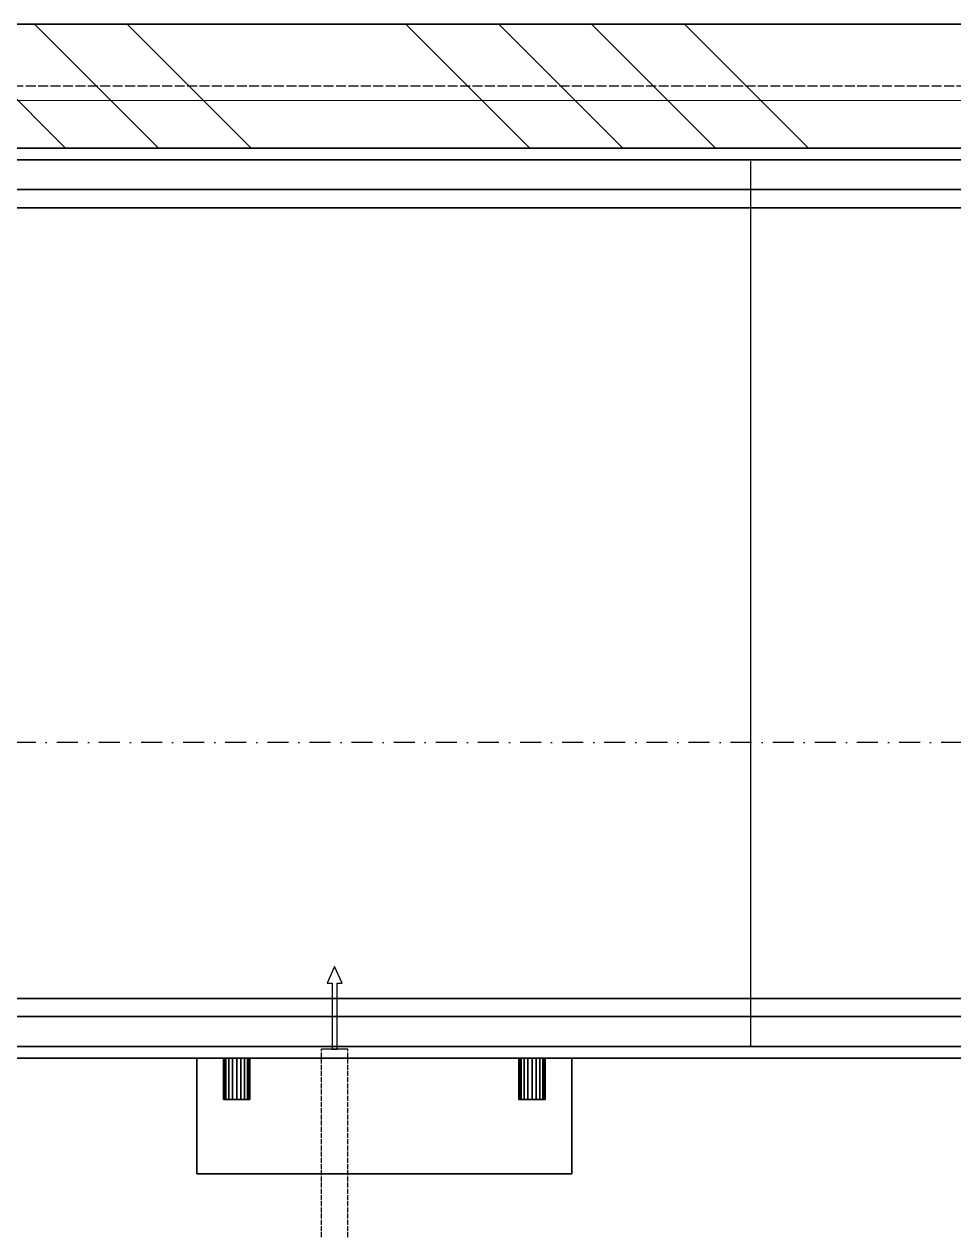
# Model space of a CAD drawing. Header units: millimetres. Extents: x 83708 to 840243643, y 645190 to 956201.
# Drawn here: x 352214 to 353338, y 855303 to 856762 of the extents above; entities that cross this region are included whole.
import ezdxf

# ---------------------------------------------------------------- set-up
doc = ezdxf.new("R2010")
doc.units = ezdxf.units.MM
for name, pattern in [('ACAD_ISO02W100', [15, 12, -3]), ('DASHDOTX2', [50.8, 25.4, -12.7, 0, -12.7]), ('UnderFloor', [7.5, 6, -1.5])]:
    doc.linetypes.add(name, pattern=pattern)
for name, color, linetype in [('!ESP_Teljed', 30, 'DASHDOTX2'), ('FLECAD1', 7, 'Continuous'), ('FLECAD2', 7, 'Continuous'), ('FLECAD3', 7, 'Continuous'), ('FLECAD4', 7, 'Continuous'), ('SEWER-PIPE-S1', 7, 'Continuous')]:
    doc.layers.add(name, color=color, linetype=linetype)
doc.layers.add('_INVENTO ALUSPLAAN', color=253, linetype='Continuous', lineweight=9)
doc.layers.add('TULETÕKKETSOON', color=1, linetype='ACAD_ISO02W100', lineweight=9)

# ---------------------------------------------------------------- blocks, each defined once
blk = doc.blocks.new('A$Cef77760f')
at = {"layer": '!ESP_Teljed'}
blk.add_lwpolyline([(1499.8, 5260), (-42299.7, 5260)], dxfattribs=at)
blk = doc.blocks.new('A$C98a65306')
at = {"lineweight": 0}
blk.add_blockref('A$Cef77760f', (40000, -10840), dxfattribs=at)
blk = doc.blocks.new('AC02935765_20221207113114_0')
at = {"layer": 'FLECAD1', "linetype": 'Continuous'}
for points in [[(2275, 140.0001, 150), (925, 140, 150), (924.9999, 1240, 150), (2275, 1240, 150)], [(2275, 1240, 150), (924.9999, 1240, 150), (924.9999, 1240, 1302), (2275, 1240, 1302)], [(2275, 140.0001, 1302), (2275, 1240, 1302), (924.9999, 1240, 1302), (925, 140, 1302)], [(2275, 1168), (924.9999, 1168), (924.9999, 1226), (2275, 1226)], [(2275, 1226), (924.9999, 1226), (924.9999, 1226, 150), (2275, 1226, 150)], [(2275, 1168, 150), (2275, 1226, 150), (924.9999, 1226, 150), (924.9999, 1168, 150)], [(2275, 1168), (2275, 1168, 150), (924.9999, 1168, 150), (924.9999, 1168)], [(2275, 154.0001), (925, 154), (925, 212), (2275, 212.0001)], [(2275, 212.0001), (925, 212), (925, 212, 150), (2275, 212.0001, 150)], [(2275, 154.0001, 150), (2275, 212.0001, 150), (925, 212, 150), (925, 154, 150)], [(2275, 154.0001), (2275, 154.0001, 150), (925, 154, 150), (925, 154)], [(2275, 140.0001, 150), (2275, 140.0001, 1302), (925, 140, 1302), (925, 140, 150)], [(1248.5, 0.00003, 329), (1248.5, 140, 329), (1701.5, 140.0001, 329), (1701.5, 0.00008, 329)], [(1248.5, 140, 329), (1248.5, 140, 1225.5), (1701.5, 140.0001, 1225.5), (1701.5, 140.0001, 329)], [(1248.5, 0.00003, 1225.5), (1701.5, 0.00008, 1225.5), (1701.5, 140.0001, 1225.5), (1248.5, 140, 1225.5)], [(1248.5, 0.00003, 329), (1248.5, 0.00003, 1225.5), (1248.5, 140, 1225.5), (1248.5, 140, 329)], [(1701.5, 0.00008, 329), (1701.5, 140.0001, 329), (1701.5, 140.0001, 1225.5), (1701.5, 0.00008, 1225.5)], [(1248.5, 0.00003, 329), (1701.5, 0.00008, 329), (1701.5, 0.00008, 1225.5), (1248.5, 0.00003, 1225.5)]]:
    blk.add_3dface(points, dxfattribs=at)
at = {"layer": 'FLECAD2', "linetype": 'Continuous'}
for points in [[(2275, 1240, 203), (924.9999, 1240, 203), (924.9999, 1240, 1249), (2275, 1240, 1249), (2275, 1240, 203)], [(2275, 190.0001, 150), (925, 190, 150), (924.9999, 1190, 150), (2275, 1190, 150), (2275, 190.0001, 150)], [(2275, 190.0001, 1302), (2275, 1190, 1302), (924.9999, 1190, 1302), (925, 190, 1302), (2275, 190.0001, 1302)], [(2275, 140.0001, 203), (2275, 140.0001, 1249), (925, 140, 1249), (925, 140, 203), (2275, 140.0001, 203)]]:
    blk.add_polyline3d(points, dxfattribs=at)
at = {"layer": 'FLECAD3', "linetype": 'Continuous'}
for p, q in [((2275, 1240, 673), (924.9999, 1240, 673)), ((2275, 1240, 779), (924.9999, 1240, 779)), ((1465, 1240, 1118.25), (1060, 1240, 726)), ((1060, 1240, 726), (1465, 1240, 333.75)), ((1735, 1240, 1118.25), (1465, 1240, 1118.25)), ((1465, 1240, 333.75), (1735, 1240, 333.75)), ((2140, 1240, 726), (1735, 1240, 1118.25)), ((1735, 1240, 333.75), (2140, 1240, 726)), ((2275, 140.0001, 673), (925, 140, 673)), ((2275, 140.0001, 779), (925, 140, 779)), ((1225, 140, 203), (925, 140, 203)), ((925, 140, 1249), (1225, 140, 1249)), ((1465, 140, 1118.25), (1060, 140, 726)), ((1060, 140, 726), (1465, 140, 333.75)), ((1225, 140, 1249), (1225, 140, 203)), ((1735, 140.0001, 1118.25), (1465, 140, 1118.25)), ((1465, 140, 333.75), (1735, 140.0001, 333.75)), ((1725, 140.0001, 203), (2275, 140.0001, 203)), ((2275, 140.0001, 1249), (1725, 140.0001, 1249)), ((1725, 140.0001, 1249), (1725, 140.0001, 203)), ((2140, 140.0001, 726), (1735, 140.0001, 1118.25)), ((1735, 140.0001, 333.75), (2140, 140.0001, 726)), ((1462.5, 0.00005, 739.75), (1487.5, 0.00005, 777.25)), ((1487.5, 0.00005, 777.25), (1462.5, 0.00005, 777.25)), ((1462.5, 0.00005, 777.25), (1487.5, 0.00005, 814.75)), ((1462.5, 0.00005, 739.75), (1463.948, 0.00005, 762.2034)), ((1462.5, 0.00005, 739.75), (1482.669, 0.00005, 749.7226))]:
    blk.add_line(p, q, dxfattribs=at)
for points in [[(1235, 1226, 75), (1234.965, 1226, 72.9389), (1234.555, 1226, 68.90771), (1233.755, 1226, 65.00391), (1232.585, 1226, 61.2477), (1231.066, 1226, 57.65924), (1229.217, 1226, 54.25877), (1225.906, 1226, 49.52486), (1220.475, 1226, 44.09406), (1215.741, 1226, 40.78271), (1212.341, 1226, 38.93413), (1208.752, 1226, 37.41487), (1204.996, 1226, 36.24514), (1201.092, 1226, 35.44512), (1197.061, 1226, 35.03502), (1195, 1226, 35), (1192.939, 1226, 35.03502), (1188.908, 1226, 35.44512), (1185.004, 1226, 36.24514), (1181.248, 1226, 37.41487), (1177.659, 1226, 38.93413), (1174.259, 1226, 40.78271), (1169.525, 1226, 44.09406), (1164.094, 1226, 49.52486), (1160.783, 1226, 54.25877), (1158.934, 1226, 57.65924), (1157.415, 1226, 61.2477), (1156.245, 1226, 65.00391), (1155.445, 1226, 68.90771), (1155.035, 1226, 72.9389), (1155, 1226, 75), (1155.035, 1226, 77.0611), (1155.445, 1226, 81.09229), (1156.245, 1226, 84.99609), (1157.415, 1226, 88.7523), (1158.934, 1226, 92.34076), (1160.783, 1226, 95.74123), (1164.094, 1226, 100.4751), (1169.525, 1226, 105.9059), (1174.259, 1226, 109.2173), (1177.659, 1226, 111.0659), (1181.248, 1226, 112.5851), (1185.004, 1226, 113.7549), (1188.908, 1226, 114.5549), (1192.939, 1226, 114.965), (1195, 1226, 115), (1197.061, 1226, 114.965), (1201.092, 1226, 114.5549), (1204.996, 1226, 113.7549), (1208.752, 1226, 112.5851), (1212.341, 1226, 111.0659), (1215.741, 1226, 109.2173), (1220.475, 1226, 105.9059), (1225.906, 1226, 100.4751), (1229.217, 1226, 95.74123), (1231.066, 1226, 92.34076), (1232.585, 1226, 88.7523), (1233.755, 1226, 84.99609), (1234.555, 1226, 81.09229), (1234.965, 1226, 77.0611), (1235, 1226, 75), (1235, 1226, 75)], [(1365, 1240, 491), (1478.137, 1240, 491), (1449.853, 1240, 519.2843), (1863.284, 1240, 932.7157), (1806.716, 1240, 989.2843), (1393.284, 1240, 575.8528), (1365, 1240, 604.1371), (1365, 1240, 491)], [(2045, 1226, 75), (2044.965, 1226, 72.9389), (2044.555, 1226, 68.90771), (2043.755, 1226, 65.00391), (2042.585, 1226, 61.2477), (2041.066, 1226, 57.65924), (2039.217, 1226, 54.25877), (2035.906, 1226, 49.52486), (2030.475, 1226, 44.09406), (2025.741, 1226, 40.78271), (2022.341, 1226, 38.93413), (2018.752, 1226, 37.41487), (2014.996, 1226, 36.24514), (2011.092, 1226, 35.44512), (2007.061, 1226, 35.03502), (2005, 1226, 35), (2002.939, 1226, 35.03502), (1998.908, 1226, 35.44512), (1995.004, 1226, 36.24514), (1991.248, 1226, 37.41487), (1987.659, 1226, 38.93413), (1984.259, 1226, 40.78271), (1979.525, 1226, 44.09406), (1974.094, 1226, 49.52486), (1970.783, 1226, 54.25877), (1968.934, 1226, 57.65924), (1967.415, 1226, 61.2477), (1966.245, 1226, 65.00391), (1965.445, 1226, 68.90771), (1965.035, 1226, 72.9389), (1965, 1226, 75), (1965.035, 1226, 77.0611), (1965.445, 1226, 81.09229), (1966.245, 1226, 84.99609), (1967.415, 1226, 88.7523), (1968.934, 1226, 92.34076), (1970.783, 1226, 95.74123), (1974.094, 1226, 100.4751), (1979.525, 1226, 105.9059), (1984.259, 1226, 109.2173), (1987.659, 1226, 111.0659), (1991.248, 1226, 112.5851), (1995.004, 1226, 113.7549), (1998.908, 1226, 114.5549), (2002.939, 1226, 114.965), (2005, 1226, 115), (2007.061, 1226, 114.965), (2011.092, 1226, 114.5549), (2014.996, 1226, 113.7549), (2018.752, 1226, 112.5851), (2022.341, 1226, 111.0659), (2025.741, 1226, 109.2173), (2030.475, 1226, 105.9059), (2035.906, 1226, 100.4751), (2039.217, 1226, 95.74123), (2041.066, 1226, 92.34076), (2042.585, 1226, 88.7523), (2043.755, 1226, 84.99609), (2044.555, 1226, 81.09229), (2044.965, 1226, 77.0611), (2045, 1226, 75), (2045, 1226, 75)], [(1235, 1168, 75), (1234.965, 1168, 72.9389), (1234.555, 1168, 68.90771), (1233.755, 1168, 65.00391), (1232.585, 1168, 61.2477), (1231.066, 1168, 57.65924), (1229.217, 1168, 54.25877), (1225.906, 1168, 49.52486), (1220.475, 1168, 44.09406), (1215.741, 1168, 40.78271), (1212.341, 1168, 38.93413), (1208.752, 1168, 37.41487), (1204.996, 1168, 36.24514), (1201.092, 1168, 35.44512), (1197.061, 1168, 35.03502), (1195, 1168, 35), (1192.939, 1168, 35.03502), (1188.908, 1168, 35.44512), (1185.004, 1168, 36.24514), (1181.248, 1168, 37.41487), (1177.659, 1168, 38.93413), (1174.259, 1168, 40.78271), (1169.525, 1168, 44.09406), (1164.094, 1168, 49.52486), (1160.783, 1168, 54.25877), (1158.934, 1168, 57.65924), (1157.415, 1168, 61.2477), (1156.245, 1168, 65.00391), (1155.445, 1168, 68.90771), (1155.035, 1168, 72.9389), (1155, 1168, 75), (1155.035, 1168, 77.0611), (1155.445, 1168, 81.09229), (1156.245, 1168, 84.99609), (1157.415, 1168, 88.7523), (1158.934, 1168, 92.34076), (1160.783, 1168, 95.74123), (1164.094, 1168, 100.4751), (1169.525, 1168, 105.9059), (1174.259, 1168, 109.2173), (1177.659, 1168, 111.0659), (1181.248, 1168, 112.5851), (1185.004, 1168, 113.7549), (1188.908, 1168, 114.5549), (1192.939, 1168, 114.965), (1195, 1168, 115), (1197.061, 1168, 114.965), (1201.092, 1168, 114.5549), (1204.996, 1168, 113.7549), (1208.752, 1168, 112.5851), (1212.341, 1168, 111.0659), (1215.741, 1168, 109.2173), (1220.475, 1168, 105.9059), (1225.906, 1168, 100.4751), (1229.217, 1168, 95.74123), (1231.066, 1168, 92.34076), (1232.585, 1168, 88.7523), (1233.755, 1168, 84.99609), (1234.555, 1168, 81.09229), (1234.965, 1168, 77.0611), (1235, 1168, 75), (1235, 1168, 75)], [(2045, 1168, 75), (2044.965, 1168, 72.9389), (2044.555, 1168, 68.90771), (2043.755, 1168, 65.00391), (2042.585, 1168, 61.2477), (2041.066, 1168, 57.65924), (2039.217, 1168, 54.25877), (2035.906, 1168, 49.52486), (2030.475, 1168, 44.09406), (2025.741, 1168, 40.78271), (2022.341, 1168, 38.93413), (2018.752, 1168, 37.41487), (2014.996, 1168, 36.24514), (2011.092, 1168, 35.44512), (2007.061, 1168, 35.03502), (2005, 1168, 35), (2002.939, 1168, 35.03502), (1998.908, 1168, 35.44512), (1995.004, 1168, 36.24514), (1991.248, 1168, 37.41487), (1987.659, 1168, 38.93413), (1984.259, 1168, 40.78271), (1979.525, 1168, 44.09406), (1974.094, 1168, 49.52486), (1970.783, 1168, 54.25877), (1968.934, 1168, 57.65924), (1967.415, 1168, 61.2477), (1966.245, 1168, 65.00391), (1965.445, 1168, 68.90771), (1965.035, 1168, 72.9389), (1965, 1168, 75), (1965.035, 1168, 77.0611), (1965.445, 1168, 81.09229), (1966.245, 1168, 84.99609), (1967.415, 1168, 88.7523), (1968.934, 1168, 92.34076), (1970.783, 1168, 95.74123), (1974.094, 1168, 100.4751), (1979.525, 1168, 105.9059), (1984.259, 1168, 109.2173), (1987.659, 1168, 111.0659), (1991.248, 1168, 112.5851), (1995.004, 1168, 113.7549), (1998.908, 1168, 114.5549), (2002.939, 1168, 114.965), (2005, 1168, 115), (2007.061, 1168, 114.965), (2011.092, 1168, 114.5549), (2014.996, 1168, 113.7549), (2018.752, 1168, 112.5851), (2022.341, 1168, 111.0659), (2025.741, 1168, 109.2173), (2030.475, 1168, 105.9059), (2035.906, 1168, 100.4751), (2039.217, 1168, 95.74123), (2041.066, 1168, 92.34076), (2042.585, 1168, 88.7523), (2043.755, 1168, 84.99609), (2044.555, 1168, 81.09229), (2044.965, 1168, 77.0611), (2045, 1168, 75), (2045, 1168, 75)], [(1235, 212, 75), (1234.965, 212, 72.9389), (1234.555, 212, 68.90771), (1233.755, 212, 65.00391), (1232.585, 212, 61.2477), (1231.066, 212, 57.65924), (1229.217, 212, 54.25877), (1225.906, 212, 49.52486), (1220.475, 212, 44.09406), (1215.741, 212, 40.78271), (1212.341, 212, 38.93413), (1208.752, 212, 37.41487), (1204.996, 212, 36.24514), (1201.092, 212, 35.44512), (1197.061, 212, 35.03502), (1195, 212, 35), (1192.939, 212, 35.03502), (1188.908, 212, 35.44512), (1185.004, 212, 36.24514), (1181.248, 212, 37.41487), (1177.659, 212, 38.93413), (1174.259, 212, 40.78271), (1169.525, 212, 44.09406), (1164.094, 212, 49.52486), (1160.783, 212, 54.25877), (1158.934, 212, 57.65924), (1157.415, 212, 61.2477), (1156.245, 212, 65.00391), (1155.445, 212, 68.90771), (1155.035, 212, 72.9389), (1155, 212, 75), (1155.035, 212, 77.0611), (1155.445, 212, 81.09229), (1156.245, 212, 84.99609), (1157.415, 212, 88.7523), (1158.934, 212, 92.34076), (1160.783, 212, 95.74123), (1164.094, 212, 100.4751), (1169.525, 212, 105.9059), (1174.259, 212, 109.2173), (1177.659, 212, 111.0659), (1181.248, 212, 112.5851), (1185.004, 212, 113.7549), (1188.908, 212, 114.5549), (1192.939, 212, 114.965), (1195, 212, 115), (1197.061, 212, 114.965), (1201.092, 212, 114.5549), (1204.996, 212, 113.7549), (1208.752, 212, 112.5851), (1212.341, 212, 111.0659), (1215.741, 212, 109.2173), (1220.475, 212, 105.9059), (1225.906, 212, 100.4751), (1229.217, 212, 95.74123), (1231.066, 212, 92.34076), (1232.585, 212, 88.7523), (1233.755, 212, 84.99609), (1234.555, 212, 81.09229), (1234.965, 212, 77.0611), (1235, 212, 75), (1235, 212, 75)], [(2045, 212.0001, 75), (2044.965, 212.0001, 72.9389), (2044.555, 212.0001, 68.90771), (2043.755, 212.0001, 65.00391), (2042.585, 212.0001, 61.2477), (2041.066, 212.0001, 57.65924), (2039.217, 212.0001, 54.25877), (2035.906, 212.0001, 49.52486), (2030.475, 212.0001, 44.09406), (2025.741, 212.0001, 40.78271), (2022.341, 212.0001, 38.93413), (2018.752, 212.0001, 37.41487), (2014.996, 212.0001, 36.24514), (2011.092, 212.0001, 35.44512), (2007.061, 212.0001, 35.03502), (2005, 212.0001, 35), (2002.939, 212.0001, 35.03502), (1998.908, 212.0001, 35.44512), (1995.004, 212.0001, 36.24514), (1991.248, 212.0001, 37.41487), (1987.659, 212.0001, 38.93413), (1984.259, 212.0001, 40.78271), (1979.525, 212.0001, 44.09406), (1974.094, 212.0001, 49.52486), (1970.783, 212.0001, 54.25877), (1968.934, 212.0001, 57.65924), (1967.415, 212.0001, 61.2477), (1966.245, 212.0001, 65.00391), (1965.445, 212.0001, 68.90771), (1965.035, 212.0001, 72.9389), (1965, 212.0001, 75), (1965.035, 212.0001, 77.0611), (1965.445, 212.0001, 81.09229), (1966.245, 212.0001, 84.99609), (1967.415, 212.0001, 88.7523), (1968.934, 212.0001, 92.34076), (1970.783, 212.0001, 95.74123), (1974.094, 212.0001, 100.4751), (1979.525, 212.0001, 105.9059), (1984.259, 212.0001, 109.2173), (1987.659, 212.0001, 111.0659), (1991.248, 212.0001, 112.5851), (1995.004, 212.0001, 113.7549), (1998.908, 212.0001, 114.5549), (2002.939, 212.0001, 114.965), (2005, 212.0001, 115), (2007.061, 212.0001, 114.965), (2011.092, 212.0001, 114.5549), (2014.996, 212.0001, 113.7549), (2018.752, 212.0001, 112.5851), (2022.341, 212.0001, 111.0659), (2025.741, 212.0001, 109.2173), (2030.475, 212.0001, 105.9059), (2035.906, 212.0001, 100.4751), (2039.217, 212.0001, 95.74123), (2041.066, 212.0001, 92.34076), (2042.585, 212.0001, 88.7523), (2043.755, 212.0001, 84.99609), (2044.555, 212.0001, 81.09229), (2044.965, 212.0001, 77.0611), (2045, 212.0001, 75), (2045, 212.0001, 75)], [(1235, 154, 75), (1234.965, 154, 72.9389), (1234.555, 154, 68.90771), (1233.755, 154, 65.00391), (1232.585, 154, 61.2477), (1231.066, 154, 57.65924), (1229.217, 154, 54.25877), (1225.906, 154, 49.52486), (1220.475, 154, 44.09406), (1215.741, 154, 40.78271), (1212.341, 154, 38.93413), (1208.752, 154, 37.41487), (1204.996, 154, 36.24514), (1201.092, 154, 35.44512), (1197.061, 154, 35.03502), (1195, 154, 35), (1192.939, 154, 35.03502), (1188.908, 154, 35.44512), (1185.004, 154, 36.24514), (1181.248, 154, 37.41487), (1177.659, 154, 38.93413), (1174.259, 154, 40.78271), (1169.525, 154, 44.09406), (1164.094, 154, 49.52486), (1160.783, 154, 54.25877), (1158.934, 154, 57.65924), (1157.415, 154, 61.2477), (1156.245, 154, 65.00391), (1155.445, 154, 68.90771), (1155.035, 154, 72.9389), (1155, 154, 75), (1155.035, 154, 77.0611), (1155.445, 154, 81.09229), (1156.245, 154, 84.99609), (1157.415, 154, 88.7523), (1158.934, 154, 92.34076), (1160.783, 154, 95.74123), (1164.094, 154, 100.4751), (1169.525, 154, 105.9059), (1174.259, 154, 109.2173), (1177.659, 154, 111.0659), (1181.248, 154, 112.5851), (1185.004, 154, 113.7549), (1188.908, 154, 114.5549), (1192.939, 154, 114.965), (1195, 154, 115), (1197.061, 154, 114.965), (1201.092, 154, 114.5549), (1204.996, 154, 113.7549), (1208.752, 154, 112.5851), (1212.341, 154, 111.0659), (1215.741, 154, 109.2173), (1220.475, 154, 105.9059), (1225.906, 154, 100.4751), (1229.217, 154, 95.74123), (1231.066, 154, 92.34076), (1232.585, 154, 88.7523), (1233.755, 154, 84.99609), (1234.555, 154, 81.09229), (1234.965, 154, 77.0611), (1235, 154, 75), (1235, 154, 75)], [(2045, 154.0001, 75), (2044.965, 154.0001, 72.9389), (2044.555, 154.0001, 68.90771), (2043.755, 154.0001, 65.00391), (2042.585, 154.0001, 61.2477), (2041.066, 154.0001, 57.65924), (2039.217, 154.0001, 54.25877), (2035.906, 154.0001, 49.52486), (2030.475, 154.0001, 44.09406), (2025.741, 154.0001, 40.78271), (2022.341, 154.0001, 38.93413), (2018.752, 154.0001, 37.41487), (2014.996, 154.0001, 36.24514), (2011.092, 154.0001, 35.44512), (2007.061, 154.0001, 35.03502), (2005, 154.0001, 35), (2002.939, 154.0001, 35.03502), (1998.908, 154.0001, 35.44512), (1995.004, 154.0001, 36.24514), (1991.248, 154.0001, 37.41487), (1987.659, 154.0001, 38.93413), (1984.259, 154.0001, 40.78271), (1979.525, 154.0001, 44.09406), (1974.094, 154.0001, 49.52486), (1970.783, 154.0001, 54.25877), (1968.934, 154.0001, 57.65924), (1967.415, 154.0001, 61.2477), (1966.245, 154.0001, 65.00391), (1965.445, 154.0001, 68.90771), (1965.035, 154.0001, 72.9389), (1965, 154.0001, 75), (1965.035, 154.0001, 77.0611), (1965.445, 154.0001, 81.09229), (1966.245, 154.0001, 84.99609), (1967.415, 154.0001, 88.7523), (1968.934, 154.0001, 92.34076), (1970.783, 154.0001, 95.74123), (1974.094, 154.0001, 100.4751), (1979.525, 154.0001, 105.9059), (1984.259, 154.0001, 109.2173), (1987.659, 154.0001, 111.0659), (1991.248, 154.0001, 112.5851), (1995.004, 154.0001, 113.7549), (1998.908, 154.0001, 114.5549), (2002.939, 154.0001, 114.965), (2005, 154.0001, 115), (2007.061, 154.0001, 114.965), (2011.092, 154.0001, 114.5549), (2014.996, 154.0001, 113.7549), (2018.752, 154.0001, 112.5851), (2022.341, 154.0001, 111.0659), (2025.741, 154.0001, 109.2173), (2030.475, 154.0001, 105.9059), (2035.906, 154.0001, 100.4751), (2039.217, 154.0001, 95.74123), (2041.066, 154.0001, 92.34076), (2042.585, 154.0001, 88.7523), (2043.755, 154.0001, 84.99609), (2044.555, 154.0001, 81.09229), (2044.965, 154.0001, 77.0611), (2045, 154.0001, 75), (2045, 154.0001, 75)], [(1183, 140, 1136.311), (1184.276, 140, 1137.178), (1186.434, 140, 1139.247), (1188.104, 140, 1141.646), (1189.266, 140, 1144.291), (1189.903, 140, 1147.099), (1189.994, 140, 1149.986), (1189.521, 140, 1152.871), (1188.466, 140, 1155.668), (1187.689, 140, 1157), (1186.822, 140, 1158.276), (1184.753, 140, 1160.434), (1182.354, 140, 1162.104), (1179.709, 140, 1163.266), (1176.901, 140, 1163.903), (1174.014, 140, 1163.994), (1171.129, 140, 1163.521), (1168.332, 140, 1162.466), (1167, 140, 1161.689), (1165.724, 140, 1160.822), (1163.566, 140, 1158.753), (1161.896, 140, 1156.354), (1160.734, 140, 1153.709), (1160.097, 140, 1150.901), (1160.006, 140, 1148.014), (1160.479, 140, 1145.129), (1161.534, 140, 1142.332), (1162.311, 140, 1141), (1163.258, 140, 1139.617), (1165.617, 140, 1137.258), (1167, 140, 1136.311), (1167, 140, 1079), (1183, 140, 1079), (1183, 140, 1136.311)], [(1183, 140, 290.3114), (1184.276, 140, 291.1777), (1186.434, 140, 293.2471), (1188.104, 140, 295.6459), (1189.266, 140, 298.2908), (1189.903, 140, 301.0988), (1189.994, 140, 303.9865), (1189.521, 140, 306.8708), (1188.466, 140, 309.6685), (1187.689, 140, 311), (1186.822, 140, 312.2756), (1184.753, 140, 314.4339), (1182.354, 140, 316.1037), (1179.709, 140, 317.2662), (1176.901, 140, 317.9026), (1174.014, 140, 317.9939), (1171.129, 140, 317.5214), (1168.332, 140, 316.4661), (1167, 140, 315.6886), (1165.724, 140, 314.8223), (1163.566, 140, 312.7529), (1161.896, 140, 310.3541), (1160.734, 140, 307.7092), (1160.097, 140, 304.9012), (1160.006, 140, 302.0135), (1160.479, 140, 299.1293), (1161.534, 140, 296.3315), (1162.311, 140, 295), (1163.258, 140, 293.6166), (1165.617, 140, 291.2576), (1167, 140, 290.3114), (1167, 140, 233), (1183, 140, 233), (1183, 140, 290.3114)], [(1315.5, 140, 251), (1315.433, 140, 249.0497), (1314.673, 140, 245.341), (1313.23, 140, 241.932), (1311.18, 140, 238.8993), (1308.601, 140, 236.3197), (1305.568, 140, 234.2698), (1302.159, 140, 232.8266), (1298.45, 140, 232.0665), (1296.5, 140, 232), (1294.55, 140, 232.0665), (1290.841, 140, 232.8266), (1287.432, 140, 234.2698), (1284.399, 140, 236.3197), (1281.82, 140, 238.8993), (1279.77, 140, 241.932), (1278.327, 140, 245.341), (1277.567, 140, 249.0497), (1277.5, 140, 251), (1277.567, 140, 252.9503), (1278.327, 140, 256.659), (1279.77, 140, 260.068), (1281.82, 140, 263.1007), (1284.399, 140, 265.6803), (1287.432, 140, 267.7302), (1290.841, 140, 269.1735), (1294.55, 140, 269.9335), (1296.5, 140, 270), (1298.45, 140, 269.9335), (1302.159, 140, 269.1735), (1305.568, 140, 267.7302), (1308.601, 140, 265.6803), (1311.18, 140, 263.1007), (1313.23, 140, 260.068), (1314.673, 140, 256.659), (1315.433, 140, 252.9503), (1315.5, 140, 251), (1315.5, 140, 251)], [(1365, 140, 491), (1478.137, 140, 491), (1449.853, 140, 519.2843), (1863.284, 140.0001, 932.7157), (1806.716, 140.0001, 989.2843), (1393.284, 140, 575.8528), (1365, 140, 604.1371), (1365, 140, 491)], [(1672.5, 140.0001, 251), (1672.433, 140.0001, 249.0497), (1671.673, 140.0001, 245.341), (1670.23, 140.0001, 241.932), (1668.18, 140.0001, 238.8993), (1665.601, 140.0001, 236.3197), (1662.568, 140.0001, 234.2698), (1659.159, 140.0001, 232.8266), (1655.45, 140.0001, 232.0665), (1653.5, 140.0001, 232), (1651.55, 140.0001, 232.0665), (1647.841, 140.0001, 232.8266), (1644.432, 140.0001, 234.2698), (1641.399, 140.0001, 236.3197), (1638.82, 140.0001, 238.8993), (1636.77, 140.0001, 241.932), (1635.327, 140.0001, 245.341), (1634.567, 140.0001, 249.0497), (1634.5, 140.0001, 251), (1634.567, 140.0001, 252.9503), (1635.327, 140.0001, 256.659), (1636.77, 140.0001, 260.068), (1638.82, 140.0001, 263.1007), (1641.399, 140.0001, 265.6803), (1644.432, 140.0001, 267.7302), (1647.841, 140.0001, 269.1735), (1651.55, 140.0001, 269.9335), (1653.5, 140.0001, 270), (1655.45, 140.0001, 269.9335), (1659.159, 140.0001, 269.1735), (1662.568, 140.0001, 267.7302), (1665.601, 140.0001, 265.6803), (1668.18, 140.0001, 263.1007), (1670.23, 140.0001, 260.068), (1671.673, 140.0001, 256.659), (1672.433, 140.0001, 252.9503), (1672.5, 140.0001, 251), (1672.5, 140.0001, 251)], [(1783, 140.0001, 1136.311), (1784.276, 140.0001, 1137.178), (1786.434, 140.0001, 1139.247), (1788.104, 140.0001, 1141.646), (1789.266, 140.0001, 1144.291), (1789.903, 140.0001, 1147.099), (1789.994, 140.0001, 1149.986), (1789.521, 140.0001, 1152.871), (1788.466, 140.0001, 1155.668), (1787.689, 140.0001, 1157), (1786.822, 140.0001, 1158.276), (1784.753, 140.0001, 1160.434), (1782.354, 140.0001, 1162.104), (1779.709, 140.0001, 1163.266), (1776.901, 140.0001, 1163.903), (1774.014, 140.0001, 1163.994), (1771.129, 140.0001, 1163.521), (1768.332, 140.0001, 1162.466), (1767, 140.0001, 1161.689), (1765.724, 140.0001, 1160.822), (1763.566, 140.0001, 1158.753), (1761.896, 140.0001, 1156.354), (1760.734, 140.0001, 1153.709), (1760.097, 140.0001, 1150.901), (1760.006, 140.0001, 1148.014), (1760.479, 140.0001, 1145.129), (1761.534, 140.0001, 1142.332), (1762.311, 140.0001, 1141), (1763.258, 140.0001, 1139.617), (1765.617, 140.0001, 1137.258), (1767, 140.0001, 1136.311), (1767, 140.0001, 1079), (1783, 140.0001, 1079), (1783, 140.0001, 1136.311)], [(1783, 140.0001, 290.3114), (1784.276, 140.0001, 291.1777), (1786.434, 140.0001, 293.2471), (1788.104, 140.0001, 295.6459), (1789.266, 140.0001, 298.2908), (1789.903, 140.0001, 301.0988), (1789.994, 140.0001, 303.9865), (1789.521, 140.0001, 306.8708), (1788.466, 140.0001, 309.6685), (1787.689, 140.0001, 311), (1786.822, 140.0001, 312.2756), (1784.753, 140.0001, 314.4339), (1782.354, 140.0001, 316.1037), (1779.709, 140.0001, 317.2662), (1776.901, 140.0001, 317.9026), (1774.014, 140.0001, 317.9939), (1771.129, 140.0001, 317.5214), (1768.332, 140.0001, 316.4661), (1767, 140.0001, 315.6886), (1765.724, 140.0001, 314.8223), (1763.566, 140.0001, 312.7529), (1761.896, 140.0001, 310.3541), (1760.734, 140.0001, 307.7092), (1760.097, 140.0001, 304.9012), (1760.006, 140.0001, 302.0135), (1760.479, 140.0001, 299.1293), (1761.534, 140.0001, 296.3315), (1762.311, 140.0001, 295), (1763.258, 140.0001, 293.6166), (1765.617, 140.0001, 291.2576), (1767, 140.0001, 290.3114), (1767, 140.0001, 233), (1783, 140.0001, 233), (1783, 140.0001, 290.3114)]]:
    blk.add_polyline3d(points, dxfattribs=at)
at = {"layer": 'FLECAD4', "linetype": 'Continuous'}
for points in [[(1281.283, 90.00004, 255.9443), (1281.283, 140, 255.9443), (1280.5, 140, 251), (1280.5, 90.00004, 251)], [(1280.5, 90.00004, 251), (1280.5, 140, 251), (1281.283, 140, 246.0557), (1281.283, 90.00004, 246.0557)], [(1283.556, 90.00004, 260.4046), (1283.556, 140, 260.4046), (1281.283, 140, 255.9443), (1281.283, 90.00004, 255.9443)], [(1281.283, 90.00004, 246.0557), (1281.283, 140, 246.0557), (1283.556, 140, 241.5954), (1283.556, 90.00004, 241.5954)], [(1287.095, 90.00004, 263.9443), (1287.095, 140, 263.9443), (1283.556, 140, 260.4046), (1283.556, 90.00004, 260.4046)], [(1283.556, 90.00004, 241.5954), (1283.556, 140, 241.5954), (1287.095, 140, 238.0557), (1287.095, 90.00004, 238.0557)], [(1291.556, 90.00004, 266.2169), (1291.556, 140, 266.2169), (1287.095, 140, 263.9443), (1287.095, 90.00004, 263.9443)], [(1287.095, 90.00004, 238.0557), (1287.095, 140, 238.0557), (1291.556, 140, 235.7831), (1291.556, 90.00004, 235.7831)], [(1296.5, 90.00004, 267), (1296.5, 140, 267), (1291.556, 140, 266.2169), (1291.556, 90.00004, 266.2169)], [(1291.556, 90.00004, 235.7831), (1291.556, 140, 235.7831), (1296.5, 140, 235), (1296.5, 90.00004, 235)], [(1301.444, 90.00004, 266.2169), (1301.444, 140, 266.2169), (1296.5, 140, 267), (1296.5, 90.00004, 267)], [(1296.5, 90.00004, 235), (1296.5, 140, 235), (1301.444, 140, 235.7831), (1301.444, 90.00004, 235.7831)], [(1305.905, 90.00004, 263.9443), (1305.905, 140, 263.9443), (1301.444, 140, 266.2169), (1301.444, 90.00004, 266.2169)], [(1301.444, 90.00004, 235.7831), (1301.444, 140, 235.7831), (1305.905, 140, 238.0557), (1305.905, 90.00004, 238.0557)], [(1309.444, 90.00004, 260.4046), (1309.444, 140, 260.4046), (1305.905, 140, 263.9443), (1305.905, 90.00004, 263.9443)], [(1305.905, 90.00004, 238.0557), (1305.905, 140, 238.0557), (1309.444, 140, 241.5954), (1309.444, 90.00004, 241.5954)], [(1311.717, 90.00004, 255.9443), (1311.717, 140, 255.9443), (1309.444, 140, 260.4046), (1309.444, 90.00004, 260.4046)], [(1309.444, 90.00004, 241.5954), (1309.444, 140, 241.5954), (1311.717, 140, 246.0557), (1311.717, 90.00004, 246.0557)], [(1312.5, 90.00004, 251), (1312.5, 140, 251), (1311.717, 140, 255.9443), (1311.717, 90.00004, 255.9443)], [(1311.717, 90.00004, 246.0557), (1311.717, 140, 246.0557), (1312.5, 140, 251), (1312.5, 90.00004, 251)], [(1638.283, 90.00007, 255.9443), (1638.283, 140.0001, 255.9443), (1637.5, 140.0001, 251), (1637.5, 90.00007, 251)], [(1637.5, 90.00007, 251), (1637.5, 140.0001, 251), (1638.283, 140.0001, 246.0557), (1638.283, 90.00007, 246.0557)], [(1640.556, 90.00007, 260.4046), (1640.556, 140.0001, 260.4046), (1638.283, 140.0001, 255.9443), (1638.283, 90.00007, 255.9443)], [(1638.283, 90.00007, 246.0557), (1638.283, 140.0001, 246.0557), (1640.556, 140.0001, 241.5954), (1640.556, 90.00007, 241.5954)], [(1644.095, 90.00007, 263.9443), (1644.095, 140.0001, 263.9443), (1640.556, 140.0001, 260.4046), (1640.556, 90.00007, 260.4046)], [(1640.556, 90.00007, 241.5954), (1640.556, 140.0001, 241.5954), (1644.095, 140.0001, 238.0557), (1644.095, 90.00007, 238.0557)], [(1648.556, 90.00007, 266.2169), (1648.556, 140.0001, 266.2169), (1644.095, 140.0001, 263.9443), (1644.095, 90.00007, 263.9443)], [(1644.095, 90.00007, 238.0557), (1644.095, 140.0001, 238.0557), (1648.556, 140.0001, 235.7831), (1648.556, 90.00007, 235.7831)], [(1653.5, 90.00007, 267), (1653.5, 140.0001, 267), (1648.556, 140.0001, 266.2169), (1648.556, 90.00007, 266.2169)], [(1648.556, 90.00007, 235.7831), (1648.556, 140.0001, 235.7831), (1653.5, 140.0001, 235), (1653.5, 90.00007, 235)], [(1658.444, 90.00007, 266.2169), (1658.444, 140.0001, 266.2169), (1653.5, 140.0001, 267), (1653.5, 90.00007, 267)], [(1653.5, 90.00007, 235), (1653.5, 140.0001, 235), (1658.444, 140.0001, 235.7831), (1658.444, 90.00007, 235.7831)], [(1662.905, 90.00007, 263.9443), (1662.905, 140.0001, 263.9443), (1658.444, 140.0001, 266.2169), (1658.444, 90.00007, 266.2169)], [(1658.444, 90.00007, 235.7831), (1658.444, 140.0001, 235.7831), (1662.905, 140.0001, 238.0557), (1662.905, 90.00007, 238.0557)], [(1666.444, 90.00007, 260.4046), (1666.444, 140.0001, 260.4046), (1662.905, 140.0001, 263.9443), (1662.905, 90.00007, 263.9443)], [(1662.905, 90.00007, 238.0557), (1662.905, 140.0001, 238.0557), (1666.444, 140.0001, 241.5954), (1666.444, 90.00007, 241.5954)], [(1668.717, 90.00007, 255.9443), (1668.717, 140.0001, 255.9443), (1666.444, 140.0001, 260.4046), (1666.444, 90.00007, 260.4046)], [(1666.444, 90.00007, 241.5954), (1666.444, 140.0001, 241.5954), (1668.717, 140.0001, 246.0557), (1668.717, 90.00007, 246.0557)], [(1669.5, 90.00007, 251), (1669.5, 140.0001, 251), (1668.717, 140.0001, 255.9443), (1668.717, 90.00007, 255.9443)], [(1668.717, 90.00007, 246.0557), (1668.717, 140.0001, 246.0557), (1669.5, 140.0001, 251), (1669.5, 90.00007, 251)]]:
    blk.add_3dface(points, dxfattribs=at)
for points, invisible_edges in [([(1312.5, 90.00004, 251), (1281.283, 90.00003, 255.9443), (1280.5, 90.00003, 251)], 13), ([(1312.5, 90.00004, 251), (1280.5, 90.00003, 251), (1281.283, 90.00003, 246.0557)], 13), ([(1312.5, 90.00004, 251), (1283.556, 90.00003, 260.4046), (1281.283, 90.00003, 255.9443)], 13), ([(1312.5, 90.00004, 251), (1281.283, 90.00003, 246.0557), (1283.556, 90.00003, 241.5954)], 13), ([(1312.5, 90.00004, 251), (1287.095, 90.00003, 263.9443), (1283.556, 90.00003, 260.4046)], 13), ([(1312.5, 90.00004, 251), (1283.556, 90.00003, 241.5954), (1287.095, 90.00003, 238.0557)], 13), ([(1312.5, 90.00004, 251), (1291.556, 90.00003, 266.2169), (1287.095, 90.00003, 263.9443)], 13), ([(1312.5, 90.00004, 251), (1287.095, 90.00003, 238.0557), (1291.556, 90.00003, 235.7831)], 13), ([(1312.5, 90.00004, 251), (1296.5, 90.00004, 267), (1291.556, 90.00003, 266.2169)], 13), ([(1312.5, 90.00004, 251), (1291.556, 90.00003, 235.7831), (1296.5, 90.00004, 235)], 13), ([(1312.5, 90.00004, 251), (1301.444, 90.00004, 266.2169), (1296.5, 90.00004, 267)], 13), ([(1312.5, 90.00004, 251), (1296.5, 90.00004, 235), (1301.444, 90.00004, 235.7831)], 13), ([(1312.5, 90.00004, 251), (1305.905, 90.00004, 263.9443), (1301.444, 90.00004, 266.2169)], 13), ([(1312.5, 90.00004, 251), (1301.444, 90.00004, 235.7831), (1305.905, 90.00004, 238.0557)], 13), ([(1312.5, 90.00004, 251), (1309.444, 90.00004, 260.4046), (1305.905, 90.00004, 263.9443)], 13), ([(1312.5, 90.00004, 251), (1305.905, 90.00004, 238.0557), (1309.444, 90.00004, 241.5954)], 13), ([(1312.5, 90.00004, 251), (1311.717, 90.00004, 255.9443), (1309.444, 90.00004, 260.4046)], 12), ([(1312.5, 90.00004, 251), (1309.444, 90.00004, 241.5954), (1311.717, 90.00004, 246.0557)], 9), ([(1669.5, 90.00007, 251), (1638.283, 90.00006, 255.9443), (1637.5, 90.00006, 251)], 13), ([(1669.5, 90.00007, 251), (1637.5, 90.00006, 251), (1638.283, 90.00006, 246.0557)], 13), ([(1669.5, 90.00007, 251), (1640.556, 90.00006, 260.4046), (1638.283, 90.00006, 255.9443)], 13), ([(1669.5, 90.00007, 251), (1638.283, 90.00006, 246.0557), (1640.556, 90.00006, 241.5954)], 13), ([(1669.5, 90.00007, 251), (1644.095, 90.00007, 263.9443), (1640.556, 90.00006, 260.4046)], 13), ([(1669.5, 90.00007, 251), (1640.556, 90.00006, 241.5954), (1644.095, 90.00007, 238.0557)], 13), ([(1669.5, 90.00007, 251), (1648.556, 90.00007, 266.2169), (1644.095, 90.00007, 263.9443)], 13), ([(1669.5, 90.00007, 251), (1644.095, 90.00007, 238.0557), (1648.556, 90.00007, 235.7831)], 13), ([(1669.5, 90.00007, 251), (1653.5, 90.00007, 267), (1648.556, 90.00007, 266.2169)], 13), ([(1669.5, 90.00007, 251), (1648.556, 90.00007, 235.7831), (1653.5, 90.00007, 235)], 13), ([(1669.5, 90.00007, 251), (1658.444, 90.00007, 266.2169), (1653.5, 90.00007, 267)], 13), ([(1669.5, 90.00007, 251), (1653.5, 90.00007, 235), (1658.444, 90.00007, 235.7831)], 13), ([(1669.5, 90.00007, 251), (1662.905, 90.00007, 263.9443), (1658.444, 90.00007, 266.2169)], 13), ([(1669.5, 90.00007, 251), (1658.444, 90.00007, 235.7831), (1662.905, 90.00007, 238.0557)], 13), ([(1669.5, 90.00007, 251), (1666.444, 90.00007, 260.4046), (1662.905, 90.00007, 263.9443)], 13), ([(1669.5, 90.00007, 251), (1662.905, 90.00007, 238.0557), (1666.444, 90.00007, 241.5954)], 13), ([(1669.5, 90.00007, 251), (1668.717, 90.00007, 255.9443), (1666.444, 90.00007, 260.4046)], 12), ([(1669.5, 90.00007, 251), (1666.444, 90.00007, 241.5954), (1668.717, 90.00007, 246.0557)], 9)]:
    blk.add_3dface(points, dxfattribs=dict(at, invisible_edges=invisible_edges))
blk = doc.blocks.new('A$Ce418d85a')
blk.add_blockref('AC02935765_20221207113114_0', (-1, -324.9999))
blk = doc.blocks.new('*U750')
at = {"layer": 'SEWER-PIPE-S1', "color": 14, "linetype": 'Continuous', "lineweight": -3}
for p, q in [((95905.8, 284149.2, -150), (95896.8, 284129.2, -150)), ((95914.8, 284129.2, -150), (95905.8, 284149.2, -150)), ((95896.8, 284129.2, -150), (95902.8, 284129.2, -150)), ((95902.8, 284129.2, -150), (95902.8, 284049.2, -150)), ((95908.8, 284049.2, -150), (95908.8, 284129.2, -150)), ((95908.8, 284129.2, -150), (95914.8, 284129.2, -150)), ((95921.8, 284049.2, -150), (95889.8, 284049.2, -150)), ((95902.8, 284049.2, -150), (95908.8, 284049.2, -150))]:
    blk.add_line(p, q, dxfattribs=at)
blk = doc.blocks.new('*U784')
at = {"layer": 'SEWER-PIPE-S1', "color": 14, "linetype": 'UnderFloor', "lineweight": -3}
for p, q in [((95889.8, 279756.9, -150), (95889.8, 284049.2, -150)), ((95921.8, 279756.9, -150), (95921.8, 284049.2, -150))]:
    blk.add_line(p, q, dxfattribs=at)
blk = doc.blocks.new('A$Ce6bbaba1')
blk.add_lwpolyline([(-3591.2, -5947.5), (-3591.2, -4877)])
at = {"layer": '_INVENTO ALUSPLAAN'}
blk.add_lwpolyline([(-5595.5, -4803.9), (-2535.5, -4803.9), (-2535.5, -7023.9), (-5595.5, -7023.9)], close=True, dxfattribs=at)
blk.add_blockref('A$Ce418d85a', (-5508.1, -5776.4, 700))
at = {"layer": 'SEWER-PIPE-S1'}
for name in ['*U750', '*U784']:
    blk.add_blockref(name, (-100000, -290000), dxfattribs=at)
blk = doc.blocks.new('A$C2e20b658')
h = blk.add_hatch()
h.set_pattern_fill('ANSI34', color=6, scale=25, angle=90)
h.set_pattern_definition([(135, (379689.74, -94321.06), (-336.7596, -336.7596), []), (135, (379689.74, -94208.8), (-336.7596, -336.7596), []), (135, (379689.74, -94096.56), (-336.7596, -336.7596), []), (135, (379689.74, -93984.3), (-336.7596, -336.7596), [])])
h.paths.add_polyline_path([(2848.6, 0), (-361.4, 0), (-361.4, 150), (2848.6, 150)])
h.paths.add_polyline_path([(-211.4, 0), (-361.4, 0), (-361.4, -1280.6), (-211.4, -1280.6)])
h.paths.add_polyline_path([(-211.4, -2162.5), (2998.6, -2162.5), (2998.6, -2312.5), (-211.4, -2312.5)])
h.paths.add_polyline_path([(2848.6, -2162.5), (2998.6, -2162.5), (2998.6, 150), (2848.6, 150)])
for points in [[(2848.6, 0), (2998.6, 0), (2998.6, 150), (-361.4, 150), (-361.4, -2312.5), (2998.6, -2312.5), (2998.6, -993)], [(2848.6, 0), (2848.6, 0), (-211.4, 0), (-211.4, -2162.5), (2848.6, -2162.5), (2848.6, -993)]]:
    blk.add_lwpolyline(points)
blk.add_lwpolyline([(2848.6, 0), (-361.4, 0), (-361.4, 150), (2848.6, 150)], close=True)
at = {"layer": '_INVENTO ALUSPLAAN'}
blk.add_lwpolyline([(-211.4, -2162.5), (2848.6, -2162.5), (2848.6, 0), (-211.4, 0)], close=True, dxfattribs=at)
at = {"layer": 'TULETÕKKETSOON', "lineweight": 30}
blk.add_lwpolyline([(-286.4, -2237.5), (2923.6, -2237.5), (2923.6, 75), (-286.4, 75)], close=True, dxfattribs=at)

msp = doc.modelspace()

# ---------------------------------------------------------------- block references
at = {"lineweight": 0}
msp.add_blockref('A$C98a65306', (316683.7, 861473.5), dxfattribs=at)
at = {"color": 6}
for name, p in [('A$Ce6bbaba1', (356683.7, 861473.5)), ('A$C2e20b658', (351299.6, 856612.1, 850))]:
    msp.add_blockref(name, p, dxfattribs=at)

doc.saveas('drawing.dxf')
